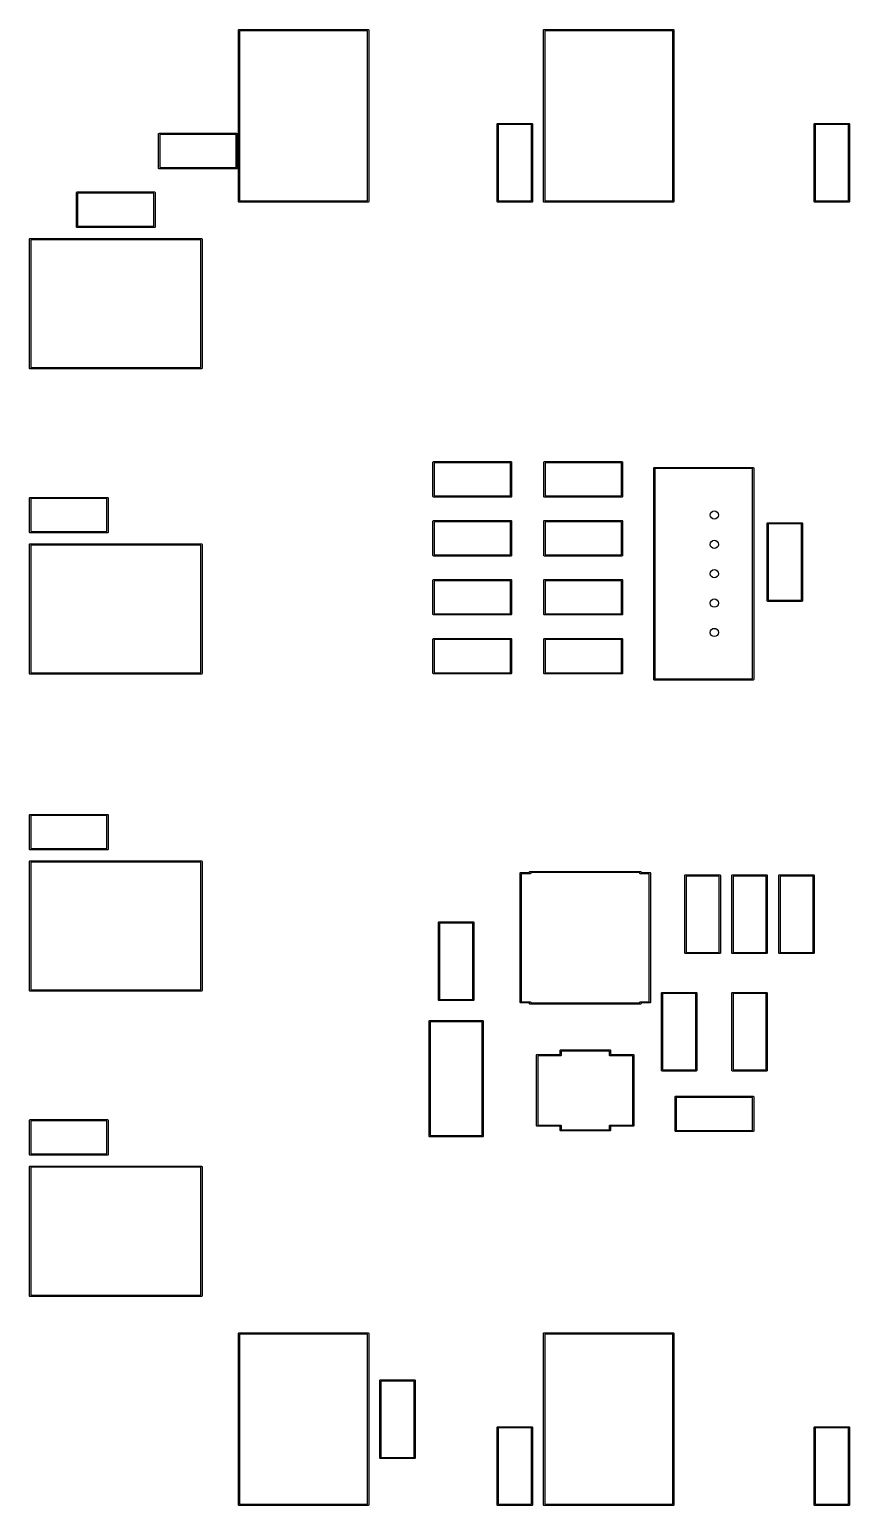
# Model space of a CAD drawing. Extents: x 4.19 to 6.93, y -6.18 to -1.31.
# Drawn here: x 4.186 to 5.561, y -3.786 to -1.312 of the extents above; entities that cross this region are included whole.
import ezdxf

# ---------------------------------------------------------------- set-up
doc = ezdxf.new("R2010")
doc.units = 0
doc.header["$MEASUREMENT"] = 0
doc.layers.add('BLACK', color=7, linetype='CONTINUOUS')

msp = doc.modelspace()

# ---------------------------------------------------------------- linework, layer by layer
at = {"layer": 'BLACK', "linetype": 'CONTINUOUS'}
for p, q in [((4.5364, -1.313), (4.5365, -1.3126)), ((4.5364, -1.6004), (4.5364, -1.313)), ((4.5365, -1.3126), (4.537, -1.3121)), ((4.537, -1.3121), (4.5374, -1.312)), ((4.5374, -1.312), (4.7539, -1.312)), ((4.5384, -1.314), (4.5384, -1.5994)), ((4.753, -1.314), (4.5384, -1.314)), ((4.753, -1.5994), (4.753, -1.314)), ((4.7539, -1.312), (4.7543, -1.3121)), ((4.7543, -1.3121), (4.7548, -1.3126)), ((4.7548, -1.3126), (4.7549, -1.313)), ((4.7549, -1.313), (4.7549, -1.6004)), ((5.0482, -1.313), (5.0483, -1.3126)), ((5.0482, -1.6004), (5.0482, -1.313)), ((5.0483, -1.3126), (5.0488, -1.3121)), ((5.0488, -1.3121), (5.0492, -1.312)), ((5.0492, -1.312), (5.2657, -1.312)), ((5.0502, -1.314), (5.0502, -1.5994)), ((5.2648, -1.314), (5.0502, -1.314)), ((5.2648, -1.5994), (5.2648, -1.314)), ((5.2657, -1.312), (5.2661, -1.3121)), ((5.2661, -1.3121), (5.2667, -1.3126)), ((5.2667, -1.3126), (5.2667, -1.313)), ((5.2667, -1.313), (5.2667, -1.6004)), ((4.9703, -1.4705), (4.9704, -1.4701)), ((4.9703, -1.6004), (4.9703, -1.4705)), ((4.9704, -1.4701), (4.9709, -1.4696)), ((4.9709, -1.4696), (4.9713, -1.4695)), ((4.9713, -1.4695), (5.0287, -1.4695)), ((4.9722, -1.4715), (4.9722, -1.5994)), ((5.0278, -1.4715), (4.9722, -1.4715)), ((5.0278, -1.5994), (5.0278, -1.4715)), ((5.0287, -1.4695), (5.0291, -1.4696)), ((5.0291, -1.4696), (5.0296, -1.4701)), ((5.0296, -1.4701), (5.0297, -1.4705)), ((5.0297, -1.4705), (5.0297, -1.6004)), ((5.5018, -1.4701), (5.5024, -1.4696)), ((5.5018, -1.4705), (5.5018, -1.4701)), ((5.5018, -1.6004), (5.5018, -1.4705)), ((5.5024, -1.4696), (5.5028, -1.4695)), ((5.5028, -1.4695), (5.5602, -1.4695)), ((5.5037, -1.4715), (5.5037, -1.5994)), ((5.5593, -1.4715), (5.5037, -1.4715)), ((5.5593, -1.5994), (5.5593, -1.4715)), ((5.5602, -1.4695), (5.5606, -1.4696)), ((5.5606, -1.4696), (5.5611, -1.4701)), ((5.5611, -1.4701), (5.5612, -1.4705)), ((5.5612, -1.4705), (5.5612, -1.6004)), ((4.4026, -1.4866), (4.4032, -1.4861)), ((4.4026, -1.487), (4.4026, -1.4866)), ((4.4026, -1.5445), (4.4026, -1.487)), ((4.4032, -1.4861), (4.4035, -1.486)), ((4.4035, -1.486), (4.5335, -1.486)), ((4.4045, -1.488), (4.4045, -1.5435)), ((4.5325, -1.488), (4.4045, -1.488)), ((4.5325, -1.5435), (4.5325, -1.488)), ((4.5335, -1.486), (4.5338, -1.4861)), ((4.5338, -1.4861), (4.5344, -1.4866)), ((4.5344, -1.4866), (4.5344, -1.487)), ((4.5344, -1.487), (4.5344, -1.5445)), ((4.4026, -1.5449), (4.4026, -1.5445)), ((4.4032, -1.5454), (4.4026, -1.5449)), ((4.4035, -1.5455), (4.4032, -1.5454)), ((4.5335, -1.5455), (4.4035, -1.5455)), ((4.4045, -1.5435), (4.5325, -1.5435)), ((4.5338, -1.5454), (4.5335, -1.5455)), ((4.5344, -1.5449), (4.5338, -1.5454)), ((4.5344, -1.5445), (4.5344, -1.5449)), ((4.2648, -1.5851), (4.2654, -1.5845)), ((4.2648, -1.5854), (4.2648, -1.5851)), ((4.2648, -1.6429), (4.2648, -1.5854)), ((4.2654, -1.5845), (4.2657, -1.5844)), ((4.2657, -1.5844), (4.3957, -1.5844)), ((4.2667, -1.5864), (4.2667, -1.6419)), ((4.3947, -1.5864), (4.2667, -1.5864)), ((4.3947, -1.6419), (4.3947, -1.5864)), ((4.3957, -1.5844), (4.396, -1.5845)), ((4.396, -1.5845), (4.3966, -1.5851)), ((4.3966, -1.5851), (4.3967, -1.5854)), ((4.3967, -1.5854), (4.3967, -1.6429)), ((4.5365, -1.6008), (4.5364, -1.6004)), ((4.537, -1.6013), (4.5365, -1.6008)), ((4.5374, -1.6014), (4.537, -1.6013)), ((4.7539, -1.6014), (4.5374, -1.6014)), ((4.5384, -1.5994), (4.753, -1.5994)), ((4.7543, -1.6013), (4.7539, -1.6014)), ((4.7548, -1.6008), (4.7543, -1.6013)), ((4.7549, -1.6004), (4.7548, -1.6008)), ((4.9704, -1.6008), (4.9703, -1.6004)), ((4.9709, -1.6013), (4.9704, -1.6008)), ((4.9713, -1.6014), (4.9709, -1.6013)), ((5.0287, -1.6014), (4.9713, -1.6014)), ((4.9722, -1.5994), (5.0278, -1.5994)), ((5.0291, -1.6013), (5.0287, -1.6014)), ((5.0296, -1.6008), (5.0291, -1.6013)), ((5.0297, -1.6004), (5.0296, -1.6008)), ((5.0483, -1.6008), (5.0482, -1.6004)), ((5.0488, -1.6013), (5.0483, -1.6008)), ((5.0492, -1.6014), (5.0488, -1.6013)), ((5.2657, -1.6014), (5.0492, -1.6014)), ((5.0502, -1.5994), (5.2648, -1.5994)), ((5.2661, -1.6013), (5.2657, -1.6014)), ((5.2667, -1.6008), (5.2661, -1.6013)), ((5.2667, -1.6004), (5.2667, -1.6008)), ((5.5018, -1.6008), (5.5018, -1.6004)), ((5.5024, -1.6013), (5.5018, -1.6008)), ((5.5028, -1.6014), (5.5024, -1.6013)), ((5.5602, -1.6014), (5.5028, -1.6014)), ((5.5037, -1.5994), (5.5593, -1.5994)), ((5.5606, -1.6013), (5.5602, -1.6014)), ((5.5611, -1.6008), (5.5606, -1.6013)), ((5.5612, -1.6004), (5.5611, -1.6008)), ((4.2648, -1.6433), (4.2648, -1.6429)), ((4.2654, -1.6438), (4.2648, -1.6433)), ((4.2657, -1.6439), (4.2654, -1.6438)), ((4.3957, -1.6439), (4.2657, -1.6439)), ((4.2667, -1.6419), (4.3947, -1.6419)), ((4.396, -1.6438), (4.3957, -1.6439)), ((4.3966, -1.6433), (4.396, -1.6438)), ((4.3967, -1.6429), (4.3966, -1.6433)), ((4.186, -1.6634), (4.1861, -1.663)), ((4.186, -1.8799), (4.186, -1.6634)), ((4.1861, -1.663), (4.1866, -1.6625)), ((4.1866, -1.6625), (4.187, -1.6624)), ((4.187, -1.6624), (4.4744, -1.6624)), ((4.188, -1.6644), (4.188, -1.8789)), ((4.4734, -1.6644), (4.188, -1.6644)), ((4.4734, -1.8789), (4.4734, -1.6644)), ((4.4744, -1.6624), (4.4748, -1.6625)), ((4.4748, -1.6625), (4.4753, -1.663)), ((4.4753, -1.663), (4.4754, -1.6634)), ((4.4754, -1.6634), (4.4754, -1.8799)), ((4.1861, -1.8803), (4.186, -1.8799)), ((4.1866, -1.8808), (4.1861, -1.8803)), ((4.188, -1.8789), (4.4734, -1.8789)), ((4.4753, -1.8803), (4.4748, -1.8808)), ((4.4754, -1.8799), (4.4753, -1.8803)), ((4.187, -1.8809), (4.1866, -1.8808)), ((4.4744, -1.8809), (4.187, -1.8809)), ((4.4748, -1.8808), (4.4744, -1.8809)), ((4.8627, -2.0374), (4.8628, -2.037)), ((4.8627, -2.0949), (4.8627, -2.0374)), ((4.8628, -2.037), (4.8633, -2.0365)), ((4.8633, -2.0365), (4.8637, -2.0364)), ((4.8637, -2.0364), (4.9936, -2.0364)), ((4.8647, -2.0384), (4.8647, -2.0939)), ((4.9926, -2.0384), (4.8647, -2.0384)), ((4.9926, -2.0939), (4.9926, -2.0384)), ((4.9936, -2.0364), (4.994, -2.0365)), ((4.994, -2.0365), (4.9945, -2.037)), ((4.9945, -2.037), (4.9946, -2.0374)), ((4.9946, -2.0374), (4.9946, -2.0949)), ((5.0487, -2.0374), (5.0488, -2.037)), ((5.0487, -2.0949), (5.0487, -2.0374)), ((5.0488, -2.037), (5.0493, -2.0365)), ((5.0493, -2.0365), (5.0497, -2.0364)), ((5.0497, -2.0364), (5.1796, -2.0364)), ((5.0507, -2.0384), (5.0507, -2.0939)), ((5.1786, -2.0384), (5.0507, -2.0384)), ((5.1786, -2.0939), (5.1786, -2.0384)), ((5.1796, -2.0364), (5.18, -2.0365)), ((5.18, -2.0365), (5.1805, -2.037)), ((5.1805, -2.037), (5.1806, -2.0374)), ((5.1806, -2.0374), (5.1806, -2.0949)), ((5.2329, -2.0469), (5.2335, -2.0463)), ((5.2329, -2.0472), (5.2329, -2.0469)), ((5.2329, -2.4016), (5.2329, -2.0472)), ((5.2335, -2.0463), (5.2339, -2.0463)), ((5.2339, -2.0463), (5.3996, -2.0463)), ((5.2348, -2.0482), (5.2348, -2.4006)), ((5.3986, -2.0482), (5.2348, -2.0482)), ((5.3986, -2.4006), (5.3986, -2.0482)), ((5.3996, -2.0463), (5.4, -2.0463)), ((5.4, -2.0463), (5.4005, -2.0469)), ((5.4005, -2.0469), (5.4006, -2.0472)), ((5.4006, -2.0472), (5.4006, -2.4016)), ((4.186, -2.0972), (4.1861, -2.0969)), ((4.186, -2.1547), (4.186, -2.0972)), ((4.1861, -2.0969), (4.1866, -2.0963)), ((4.1866, -2.0963), (4.187, -2.0963)), ((4.187, -2.0963), (4.3169, -2.0963)), ((4.188, -2.0982), (4.188, -2.1537)), ((4.3159, -2.0982), (4.188, -2.0982)), ((4.3159, -2.1537), (4.3159, -2.0982)), ((4.3169, -2.0963), (4.3173, -2.0963)), ((4.3173, -2.0963), (4.3178, -2.0969)), ((4.3178, -2.0969), (4.3179, -2.0972)), ((4.3179, -2.0972), (4.3179, -2.1547)), ((4.8628, -2.0953), (4.8627, -2.0949)), ((4.8633, -2.0958), (4.8628, -2.0953)), ((4.8637, -2.0959), (4.8633, -2.0958)), ((4.9936, -2.0959), (4.8637, -2.0959)), ((4.8647, -2.0939), (4.9926, -2.0939)), ((4.994, -2.0958), (4.9936, -2.0959)), ((4.9945, -2.0953), (4.994, -2.0958)), ((4.9946, -2.0949), (4.9945, -2.0953)), ((5.0488, -2.0953), (5.0487, -2.0949)), ((5.0493, -2.0958), (5.0488, -2.0953)), ((5.0497, -2.0959), (5.0493, -2.0958)), ((5.1796, -2.0959), (5.0497, -2.0959)), ((5.0507, -2.0939), (5.1786, -2.0939)), ((5.18, -2.0958), (5.1796, -2.0959)), ((5.1805, -2.0953), (5.18, -2.0958)), ((5.1806, -2.0949), (5.1805, -2.0953)), ((4.8627, -2.1362), (4.8628, -2.1358)), ((4.8627, -2.1937), (4.8627, -2.1362)), ((4.8628, -2.1358), (4.8633, -2.1353)), ((4.8633, -2.1353), (4.8637, -2.1352)), ((4.8637, -2.1352), (4.9936, -2.1352)), ((4.8647, -2.1372), (4.8647, -2.1927)), ((4.9926, -2.1372), (4.8647, -2.1372)), ((4.9926, -2.1927), (4.9926, -2.1372)), ((4.9936, -2.1352), (4.994, -2.1353)), ((4.994, -2.1353), (4.9945, -2.1358)), ((4.9945, -2.1358), (4.9946, -2.1362)), ((4.9946, -2.1362), (4.9946, -2.1937)), ((5.0487, -2.1362), (5.0488, -2.1358)), ((5.0487, -2.1937), (5.0487, -2.1362)), ((5.0488, -2.1358), (5.0493, -2.1353)), ((5.0493, -2.1353), (5.0497, -2.1352)), ((5.0497, -2.1352), (5.1796, -2.1352)), ((5.0507, -2.1372), (5.0507, -2.1927)), ((5.1786, -2.1372), (5.0507, -2.1372)), ((5.1786, -2.1927), (5.1786, -2.1372)), ((5.1796, -2.1352), (5.18, -2.1353)), ((5.18, -2.1353), (5.1805, -2.1358)), ((5.1805, -2.1358), (5.1806, -2.1362)), ((5.1806, -2.1362), (5.1806, -2.1937)), ((5.423, -2.1398), (5.4231, -2.1394)), ((5.423, -2.2697), (5.423, -2.1398)), ((5.4231, -2.1394), (5.4236, -2.1389)), ((5.4236, -2.1389), (5.424, -2.1388)), ((5.424, -2.1388), (5.4815, -2.1388)), ((5.425, -2.1407), (5.425, -2.2687)), ((5.4805, -2.1407), (5.425, -2.1407)), ((5.4805, -2.2687), (5.4805, -2.1407)), ((5.4815, -2.1388), (5.4819, -2.1389)), ((5.4819, -2.1389), (5.4824, -2.1394)), ((5.4824, -2.1394), (5.4825, -2.1398)), ((5.4825, -2.1398), (5.4825, -2.2697)), ((4.1861, -2.1551), (4.186, -2.1547)), ((4.186, -2.1752), (4.1861, -2.1748)), ((4.186, -2.3917), (4.186, -2.1752)), ((4.1866, -2.1556), (4.1861, -2.1551)), ((4.1861, -2.1748), (4.1866, -2.1743)), ((4.187, -2.1557), (4.1866, -2.1556)), ((4.1866, -2.1743), (4.187, -2.1742)), ((4.3169, -2.1557), (4.187, -2.1557)), ((4.187, -2.1742), (4.4744, -2.1742)), ((4.188, -2.1537), (4.3159, -2.1537)), ((4.188, -2.1762), (4.188, -2.3907)), ((4.4734, -2.1762), (4.188, -2.1762)), ((4.3173, -2.1556), (4.3169, -2.1557)), ((4.3178, -2.1551), (4.3173, -2.1556)), ((4.3179, -2.1547), (4.3178, -2.1551)), ((4.4734, -2.3907), (4.4734, -2.1762)), ((4.4744, -2.1742), (4.4748, -2.1743)), ((4.4748, -2.1743), (4.4753, -2.1748)), ((4.4753, -2.1748), (4.4754, -2.1752)), ((4.4754, -2.1752), (4.4754, -2.3917)), ((4.8628, -2.1941), (4.8627, -2.1937)), ((4.8633, -2.1946), (4.8628, -2.1941)), ((4.8637, -2.1947), (4.8633, -2.1946)), ((4.9936, -2.1947), (4.8637, -2.1947)), ((4.8647, -2.1927), (4.9926, -2.1927)), ((4.994, -2.1946), (4.9936, -2.1947)), ((4.9945, -2.1941), (4.994, -2.1946)), ((4.9946, -2.1937), (4.9945, -2.1941)), ((5.0488, -2.1941), (5.0487, -2.1937)), ((5.0493, -2.1946), (5.0488, -2.1941)), ((5.0497, -2.1947), (5.0493, -2.1946)), ((5.1796, -2.1947), (5.0497, -2.1947)), ((5.0507, -2.1927), (5.1786, -2.1927)), ((5.18, -2.1946), (5.1796, -2.1947)), ((5.1805, -2.1941), (5.18, -2.1946)), ((5.1806, -2.1937), (5.1805, -2.1941)), ((4.8627, -2.235), (4.8628, -2.2347)), ((4.8627, -2.2925), (4.8627, -2.235)), ((4.8628, -2.2347), (4.8633, -2.2341)), ((4.8633, -2.2341), (4.8637, -2.2341)), ((4.8637, -2.2341), (4.9936, -2.2341)), ((4.8647, -2.236), (4.8647, -2.2915)), ((4.9926, -2.236), (4.8647, -2.236)), ((4.9926, -2.2915), (4.9926, -2.236)), ((4.9936, -2.2341), (4.994, -2.2341)), ((4.994, -2.2341), (4.9945, -2.2347)), ((4.9945, -2.2347), (4.9946, -2.235)), ((4.9946, -2.235), (4.9946, -2.2925)), ((5.0487, -2.235), (5.0488, -2.2347)), ((5.0487, -2.2925), (5.0487, -2.235)), ((5.0488, -2.2347), (5.0493, -2.2341)), ((5.0493, -2.2341), (5.0497, -2.2341)), ((5.0497, -2.2341), (5.1796, -2.2341)), ((5.0507, -2.236), (5.0507, -2.2915)), ((5.1786, -2.236), (5.0507, -2.236)), ((5.1786, -2.2915), (5.1786, -2.236)), ((5.1796, -2.2341), (5.18, -2.2341)), ((5.18, -2.2341), (5.1805, -2.2347)), ((5.1805, -2.2347), (5.1806, -2.235)), ((5.1806, -2.235), (5.1806, -2.2925)), ((5.4231, -2.2701), (5.423, -2.2697)), ((5.4236, -2.2706), (5.4231, -2.2701)), ((5.424, -2.2707), (5.4236, -2.2706)), ((5.4815, -2.2707), (5.424, -2.2707)), ((5.425, -2.2687), (5.4805, -2.2687)), ((5.4819, -2.2706), (5.4815, -2.2707)), ((5.4824, -2.2701), (5.4819, -2.2706)), ((5.4825, -2.2697), (5.4824, -2.2701)), ((4.8628, -2.2929), (4.8627, -2.2925)), ((4.8633, -2.2934), (4.8628, -2.2929)), ((4.8637, -2.2935), (4.8633, -2.2934)), ((4.9936, -2.2935), (4.8637, -2.2935)), ((4.8647, -2.2915), (4.9926, -2.2915)), ((4.994, -2.2934), (4.9936, -2.2935)), ((4.9945, -2.2929), (4.994, -2.2934)), ((4.9946, -2.2925), (4.9945, -2.2929)), ((5.0488, -2.2929), (5.0487, -2.2925)), ((5.0493, -2.2934), (5.0488, -2.2929)), ((5.0497, -2.2935), (5.0493, -2.2934)), ((5.1796, -2.2935), (5.0497, -2.2935)), ((5.0507, -2.2915), (5.1786, -2.2915)), ((5.18, -2.2934), (5.1796, -2.2935)), ((5.1805, -2.2929), (5.18, -2.2934)), ((5.1806, -2.2925), (5.1805, -2.2929)), ((4.8627, -2.3339), (4.8628, -2.3335)), ((4.8627, -2.3913), (4.8627, -2.3339)), ((4.8628, -2.3335), (4.8633, -2.3329)), ((4.8633, -2.3329), (4.8637, -2.3329)), ((4.8637, -2.3329), (4.9936, -2.3329)), ((4.8647, -2.3348), (4.8647, -2.3904)), ((4.9926, -2.3348), (4.8647, -2.3348)), ((4.9926, -2.3904), (4.9926, -2.3348)), ((4.9936, -2.3329), (4.994, -2.3329)), ((4.994, -2.3329), (4.9945, -2.3335)), ((4.9945, -2.3335), (4.9946, -2.3339)), ((4.9946, -2.3339), (4.9946, -2.3913)), ((5.0487, -2.3339), (5.0488, -2.3335)), ((5.0487, -2.3913), (5.0487, -2.3339)), ((5.0488, -2.3335), (5.0493, -2.3329)), ((5.0493, -2.3329), (5.0497, -2.3329)), ((5.0497, -2.3329), (5.1796, -2.3329)), ((5.0507, -2.3348), (5.0507, -2.3904)), ((5.1786, -2.3348), (5.0507, -2.3348)), ((5.1786, -2.3904), (5.1786, -2.3348)), ((5.1796, -2.3329), (5.18, -2.3329)), ((5.18, -2.3329), (5.1805, -2.3335)), ((5.1805, -2.3335), (5.1806, -2.3339)), ((5.1806, -2.3339), (5.1806, -2.3913)), ((4.1861, -2.3921), (4.186, -2.3917)), ((4.1866, -2.3926), (4.1861, -2.3921)), ((4.187, -2.3927), (4.1866, -2.3926)), ((4.4744, -2.3927), (4.187, -2.3927)), ((4.188, -2.3907), (4.4734, -2.3907)), ((4.4748, -2.3926), (4.4744, -2.3927)), ((4.4753, -2.3921), (4.4748, -2.3926)), ((4.4754, -2.3917), (4.4753, -2.3921)), ((4.8628, -2.3917), (4.8627, -2.3913)), ((4.8633, -2.3922), (4.8628, -2.3917)), ((4.8637, -2.3923), (4.8633, -2.3922)), ((4.9936, -2.3923), (4.8637, -2.3923)), ((4.8647, -2.3904), (4.9926, -2.3904)), ((4.994, -2.3922), (4.9936, -2.3923)), ((4.9945, -2.3917), (4.994, -2.3922)), ((4.9946, -2.3913), (4.9945, -2.3917)), ((5.0488, -2.3917), (5.0487, -2.3913)), ((5.0493, -2.3922), (5.0488, -2.3917)), ((5.0497, -2.3923), (5.0493, -2.3922)), ((5.1796, -2.3923), (5.0497, -2.3923)), ((5.0507, -2.3904), (5.1786, -2.3904)), ((5.18, -2.3922), (5.1796, -2.3923)), ((5.1805, -2.3917), (5.18, -2.3922)), ((5.1806, -2.3913), (5.1805, -2.3917)), ((5.2329, -2.402), (5.2329, -2.4016)), ((5.2335, -2.4025), (5.2329, -2.402)), ((5.2339, -2.4026), (5.2335, -2.4025)), ((5.3996, -2.4026), (5.2339, -2.4026)), ((5.2348, -2.4006), (5.3986, -2.4006)), ((5.4, -2.4025), (5.3996, -2.4026)), ((5.4005, -2.402), (5.4, -2.4025)), ((5.4006, -2.4016), (5.4005, -2.402)), ((4.186, -2.6287), (4.1861, -2.6284)), ((4.186, -2.6862), (4.186, -2.6287)), ((4.1861, -2.6284), (4.1866, -2.6278)), ((4.1866, -2.6278), (4.187, -2.6278)), ((4.187, -2.6278), (4.3169, -2.6278)), ((4.188, -2.6297), (4.188, -2.6852)), ((4.3159, -2.6297), (4.188, -2.6297)), ((4.3159, -2.6852), (4.3159, -2.6297)), ((4.3169, -2.6278), (4.3173, -2.6278)), ((4.3173, -2.6278), (4.3178, -2.6284)), ((4.3178, -2.6284), (4.3179, -2.6287)), ((4.3179, -2.6287), (4.3179, -2.6862)), ((4.1861, -2.6866), (4.186, -2.6862)), ((4.1866, -2.6871), (4.1861, -2.6866)), ((4.187, -2.6872), (4.1866, -2.6871)), ((4.3169, -2.6872), (4.187, -2.6872)), ((4.188, -2.6852), (4.3159, -2.6852)), ((4.3173, -2.6871), (4.3169, -2.6872)), ((4.3178, -2.6866), (4.3173, -2.6871)), ((4.3179, -2.6862), (4.3178, -2.6866)), ((4.186, -2.7067), (4.1861, -2.7063)), ((4.186, -2.9232), (4.186, -2.7067)), ((4.1861, -2.7063), (4.1866, -2.7058)), ((4.1866, -2.7058), (4.187, -2.7057)), ((4.187, -2.7057), (4.4744, -2.7057)), ((4.188, -2.7077), (4.188, -2.9222)), ((4.4734, -2.7077), (4.188, -2.7077)), ((4.4734, -2.9222), (4.4734, -2.7077)), ((4.4744, -2.7057), (4.4748, -2.7058)), ((4.4748, -2.7058), (4.4753, -2.7063)), ((4.4753, -2.7063), (4.4754, -2.7067)), ((4.4754, -2.7067), (4.4754, -2.9232)), ((5.0089, -2.726), (5.0095, -2.7255)), ((5.0089, -2.7264), (5.0089, -2.726)), ((5.0089, -2.9429), (5.0089, -2.7264)), ((5.0095, -2.7255), (5.0098, -2.7254)), ((5.0098, -2.7254), (5.0246, -2.7254)), ((5.0256, -2.7274), (5.0108, -2.7274)), ((5.0108, -2.7274), (5.0108, -2.9419)), ((5.0246, -2.7244), (5.0247, -2.724)), ((5.0246, -2.7254), (5.0246, -2.7244)), ((5.0247, -2.724), (5.0252, -2.7235)), ((5.0252, -2.7235), (5.0256, -2.7234)), ((5.0256, -2.7234), (5.2106, -2.7234)), ((5.026, -2.7273), (5.0256, -2.7274)), ((5.0265, -2.7268), (5.026, -2.7273)), ((5.0266, -2.7264), (5.0265, -2.7268)), ((5.0266, -2.7254), (5.0266, -2.7264)), ((5.2096, -2.7254), (5.0266, -2.7254)), ((5.2096, -2.7264), (5.2096, -2.7254)), ((5.2097, -2.7268), (5.2096, -2.7264)), ((5.2103, -2.7273), (5.2097, -2.7268)), ((5.2106, -2.7274), (5.2103, -2.7273)), ((5.2106, -2.7234), (5.211, -2.7235)), ((5.2254, -2.7274), (5.2106, -2.7274)), ((5.211, -2.7235), (5.2115, -2.724)), ((5.2115, -2.724), (5.2116, -2.7244)), ((5.2116, -2.7244), (5.2116, -2.7254)), ((5.2116, -2.7254), (5.2264, -2.7254)), ((5.2254, -2.9419), (5.2254, -2.7274)), ((5.2264, -2.7254), (5.2268, -2.7255)), ((5.2268, -2.7255), (5.2273, -2.726)), ((5.2273, -2.726), (5.2274, -2.7264)), ((5.2274, -2.7264), (5.2274, -2.9429)), ((5.2852, -2.7303), (5.2853, -2.7299)), ((5.2852, -2.8602), (5.2852, -2.7303)), ((5.2853, -2.7299), (5.2858, -2.7294)), ((5.2858, -2.7294), (5.2862, -2.7293)), ((5.2862, -2.7293), (5.3437, -2.7293)), ((5.2872, -2.7313), (5.2872, -2.8593)), ((5.3427, -2.7313), (5.2872, -2.7313)), ((5.3427, -2.8593), (5.3427, -2.7313)), ((5.3437, -2.7293), (5.3441, -2.7294)), ((5.3441, -2.7294), (5.3446, -2.7299)), ((5.3446, -2.7299), (5.3447, -2.7303)), ((5.3447, -2.7303), (5.3447, -2.8602)), ((5.364, -2.7303), (5.3641, -2.7299)), ((5.364, -2.8602), (5.364, -2.7303)), ((5.3641, -2.7299), (5.3646, -2.7294)), ((5.3646, -2.7294), (5.365, -2.7293)), ((5.365, -2.7293), (5.4224, -2.7293)), ((5.3659, -2.7313), (5.3659, -2.8593)), ((5.4215, -2.7313), (5.3659, -2.7313)), ((5.4215, -2.8593), (5.4215, -2.7313)), ((5.4224, -2.7293), (5.4228, -2.7294)), ((5.4228, -2.7294), (5.4234, -2.7299)), ((5.4234, -2.7299), (5.4234, -2.7303)), ((5.4234, -2.7303), (5.4234, -2.8602)), ((5.4427, -2.7303), (5.4428, -2.7299)), ((5.4427, -2.8602), (5.4427, -2.7303)), ((5.4428, -2.7299), (5.4433, -2.7294)), ((5.4433, -2.7294), (5.4437, -2.7293)), ((5.4437, -2.7293), (5.5012, -2.7293)), ((5.4447, -2.7313), (5.4447, -2.8593)), ((5.5002, -2.7313), (5.4447, -2.7313)), ((5.5002, -2.8593), (5.5002, -2.7313)), ((5.5012, -2.7293), (5.5016, -2.7294)), ((5.5016, -2.7294), (5.5021, -2.7299)), ((5.5021, -2.7299), (5.5022, -2.7303)), ((5.5022, -2.7303), (5.5022, -2.8602)), ((4.8719, -2.8087), (4.8725, -2.8081)), ((4.8719, -2.8091), (4.8719, -2.8087)), ((4.8719, -2.939), (4.8719, -2.8091)), ((4.8725, -2.8081), (4.8728, -2.8081)), ((4.8728, -2.8081), (4.9303, -2.8081)), ((4.8738, -2.81), (4.8738, -2.938)), ((4.9293, -2.81), (4.8738, -2.81)), ((4.9293, -2.938), (4.9293, -2.81)), ((4.9303, -2.8081), (4.9307, -2.8081)), ((4.9307, -2.8081), (4.9312, -2.8087)), ((4.9312, -2.8087), (4.9313, -2.8091)), ((4.9313, -2.8091), (4.9313, -2.939)), ((5.2853, -2.8606), (5.2852, -2.8602)), ((5.2858, -2.8611), (5.2853, -2.8606)), ((5.2862, -2.8612), (5.2858, -2.8611)), ((5.3437, -2.8612), (5.2862, -2.8612)), ((5.2872, -2.8593), (5.3427, -2.8593)), ((5.3441, -2.8611), (5.3437, -2.8612)), ((5.3446, -2.8606), (5.3441, -2.8611)), ((5.3447, -2.8602), (5.3446, -2.8606)), ((5.3641, -2.8606), (5.364, -2.8602)), ((5.3646, -2.8611), (5.3641, -2.8606)), ((5.365, -2.8612), (5.3646, -2.8611)), ((5.4224, -2.8612), (5.365, -2.8612)), ((5.3659, -2.8593), (5.4215, -2.8593)), ((5.4228, -2.8611), (5.4224, -2.8612)), ((5.4234, -2.8606), (5.4228, -2.8611)), ((5.4234, -2.8602), (5.4234, -2.8606)), ((5.4428, -2.8606), (5.4427, -2.8602)), ((5.4433, -2.8611), (5.4428, -2.8606)), ((5.4437, -2.8612), (5.4433, -2.8611)), ((5.5012, -2.8612), (5.4437, -2.8612)), ((5.4447, -2.8593), (5.5002, -2.8593)), ((5.5016, -2.8611), (5.5012, -2.8612)), ((5.5021, -2.8606), (5.5016, -2.8611)), ((5.5022, -2.8602), (5.5021, -2.8606)), ((4.1861, -2.9236), (4.186, -2.9232)), ((4.1866, -2.9241), (4.1861, -2.9236)), ((4.187, -2.9242), (4.1866, -2.9241)), ((4.4744, -2.9242), (4.187, -2.9242)), ((4.188, -2.9222), (4.4734, -2.9222)), ((4.4748, -2.9241), (4.4744, -2.9242)), ((4.4753, -2.9236), (4.4748, -2.9241)), ((4.4754, -2.9232), (4.4753, -2.9236)), ((4.8719, -2.9394), (4.8719, -2.939)), ((4.8725, -2.9399), (4.8719, -2.9394)), ((4.8728, -2.94), (4.8725, -2.9399)), ((4.9303, -2.94), (4.8728, -2.94)), ((4.8738, -2.938), (4.9293, -2.938)), ((4.9307, -2.9399), (4.9303, -2.94)), ((4.9312, -2.9394), (4.9307, -2.9399)), ((4.9313, -2.939), (4.9312, -2.9394)), ((5.0089, -2.9433), (5.0089, -2.9429)), ((5.0095, -2.9438), (5.0089, -2.9433)), ((5.0098, -2.9439), (5.0095, -2.9438)), ((5.0246, -2.9439), (5.0098, -2.9439)), ((5.0108, -2.9419), (5.0256, -2.9419)), ((5.0246, -2.9449), (5.0246, -2.9439)), ((5.0256, -2.9419), (5.026, -2.942)), ((5.026, -2.942), (5.0265, -2.9425)), ((5.0265, -2.9425), (5.0266, -2.9429)), ((5.0266, -2.9429), (5.0266, -2.9439)), ((5.0266, -2.9439), (5.2096, -2.9439)), ((5.2096, -2.9429), (5.2097, -2.9425)), ((5.2096, -2.9439), (5.2096, -2.9429)), ((5.2097, -2.9425), (5.2103, -2.942)), ((5.2103, -2.942), (5.2106, -2.9419)), ((5.2106, -2.9419), (5.2254, -2.9419)), ((5.2264, -2.9439), (5.2116, -2.9439)), ((5.2116, -2.9439), (5.2116, -2.9449)), ((5.2268, -2.9438), (5.2264, -2.9439)), ((5.2273, -2.9433), (5.2268, -2.9438)), ((5.2274, -2.9429), (5.2273, -2.9433)), ((5.2459, -2.9268), (5.2465, -2.9263)), ((5.2459, -2.9272), (5.2459, -2.9268)), ((5.2459, -3.0571), (5.2459, -2.9272)), ((5.2465, -2.9263), (5.2469, -2.9262)), ((5.2469, -2.9262), (5.3043, -2.9262)), ((5.2478, -2.9281), (5.2478, -3.0561)), ((5.3033, -2.9281), (5.2478, -2.9281)), ((5.3033, -3.0561), (5.3033, -2.9281)), ((5.3043, -2.9262), (5.3047, -2.9263)), ((5.3047, -2.9263), (5.3052, -2.9268)), ((5.3052, -2.9268), (5.3053, -2.9272)), ((5.3053, -2.9272), (5.3053, -3.0571)), ((5.364, -2.9272), (5.3641, -2.9268)), ((5.364, -3.0571), (5.364, -2.9272)), ((5.3641, -2.9268), (5.3646, -2.9263)), ((5.3646, -2.9263), (5.365, -2.9262)), ((5.365, -2.9262), (5.4224, -2.9262)), ((5.3659, -2.9281), (5.3659, -3.0561)), ((5.4215, -2.9281), (5.3659, -2.9281)), ((5.4215, -3.0561), (5.4215, -2.9281)), ((5.4224, -2.9262), (5.4228, -2.9263)), ((5.4228, -2.9263), (5.4234, -2.9268)), ((5.4234, -2.9268), (5.4234, -2.9272)), ((5.4234, -2.9272), (5.4234, -3.0571)), ((5.0247, -2.9453), (5.0246, -2.9449)), ((5.0252, -2.9458), (5.0247, -2.9453)), ((5.0256, -2.9459), (5.0252, -2.9458)), ((5.2106, -2.9459), (5.0256, -2.9459)), ((5.211, -2.9458), (5.2106, -2.9459)), ((5.2115, -2.9453), (5.211, -2.9458)), ((5.2116, -2.9449), (5.2115, -2.9453)), ((4.8561, -2.9744), (4.8562, -2.974)), ((4.8561, -3.1673), (4.8561, -2.9744)), ((4.8562, -2.974), (4.8567, -2.9735)), ((4.8567, -2.9735), (4.8571, -2.9734)), ((4.8571, -2.9734), (4.9461, -2.9734)), ((4.8581, -2.9754), (4.8581, -3.1663)), ((4.9451, -2.9754), (4.8581, -2.9754)), ((4.9451, -3.1663), (4.9451, -2.9754)), ((4.9461, -2.9734), (4.9464, -2.9735)), ((4.9464, -2.9735), (4.947, -2.974)), ((4.947, -2.974), (4.947, -2.9744)), ((4.947, -2.9744), (4.947, -3.1673)), ((5.0364, -3.0315), (5.0365, -3.0311)), ((5.0364, -3.1496), (5.0364, -3.0315)), ((5.0365, -3.0311), (5.037, -3.0306)), ((5.037, -3.0306), (5.0374, -3.0305)), ((5.0374, -3.0305), (5.0758, -3.0305)), ((5.0768, -3.0325), (5.0384, -3.0325)), ((5.0384, -3.0325), (5.0384, -3.1486)), ((5.0758, -3.0236), (5.0759, -3.0232)), ((5.0758, -3.0305), (5.0758, -3.0236)), ((5.0759, -3.0232), (5.0764, -3.0227)), ((5.0764, -3.0227), (5.0768, -3.0226)), ((5.0768, -3.0226), (5.1594, -3.0226)), ((5.0771, -3.0324), (5.0768, -3.0325)), ((5.0777, -3.0319), (5.0771, -3.0324)), ((5.0778, -3.0315), (5.0777, -3.0319)), ((5.0778, -3.0246), (5.0778, -3.0315)), ((5.1585, -3.0246), (5.0778, -3.0246)), ((5.1585, -3.0315), (5.1585, -3.0246)), ((5.1585, -3.0319), (5.1585, -3.0315)), ((5.1591, -3.0324), (5.1585, -3.0319)), ((5.1594, -3.0325), (5.1591, -3.0324)), ((5.1594, -3.0226), (5.1598, -3.0227)), ((5.1978, -3.0325), (5.1594, -3.0325)), ((5.1598, -3.0227), (5.1604, -3.0232)), ((5.1604, -3.0232), (5.1604, -3.0236)), ((5.1604, -3.0236), (5.1604, -3.0305)), ((5.1604, -3.0305), (5.1988, -3.0305)), ((5.1978, -3.1486), (5.1978, -3.0325)), ((5.1988, -3.0305), (5.1992, -3.0306)), ((5.1992, -3.0306), (5.1997, -3.0311)), ((5.1997, -3.0311), (5.1998, -3.0315)), ((5.1998, -3.0315), (5.1998, -3.1496)), ((5.2459, -3.0575), (5.2459, -3.0571)), ((5.2465, -3.058), (5.2459, -3.0575)), ((5.2469, -3.0581), (5.2465, -3.058)), ((5.3043, -3.0581), (5.2469, -3.0581)), ((5.2478, -3.0561), (5.3033, -3.0561)), ((5.3047, -3.058), (5.3043, -3.0581)), ((5.3052, -3.0575), (5.3047, -3.058)), ((5.3053, -3.0571), (5.3052, -3.0575)), ((5.3641, -3.0575), (5.364, -3.0571)), ((5.3646, -3.058), (5.3641, -3.0575)), ((5.365, -3.0581), (5.3646, -3.058)), ((5.4224, -3.0581), (5.365, -3.0581)), ((5.3659, -3.0561), (5.4215, -3.0561)), ((5.4228, -3.058), (5.4224, -3.0581)), ((5.4234, -3.0575), (5.4228, -3.058)), ((5.4234, -3.0571), (5.4234, -3.0575)), ((5.2687, -3.1012), (5.2688, -3.1008)), ((5.2687, -3.1587), (5.2687, -3.1012)), ((5.2688, -3.1008), (5.2693, -3.1003)), ((5.2693, -3.1003), (5.2697, -3.1002)), ((5.2697, -3.1002), (5.3996, -3.1002)), ((5.2707, -3.1022), (5.2707, -3.1577)), ((5.3986, -3.1022), (5.2707, -3.1022)), ((5.3986, -3.1577), (5.3986, -3.1022)), ((5.3996, -3.1002), (5.4, -3.1003)), ((5.4, -3.1003), (5.4005, -3.1008)), ((5.4005, -3.1008), (5.4006, -3.1012)), ((5.4006, -3.1012), (5.4006, -3.1587)), ((4.186, -3.1406), (4.1861, -3.1402)), ((4.186, -3.198), (4.186, -3.1406)), ((4.1861, -3.1402), (4.1866, -3.1396)), ((4.1866, -3.1396), (4.187, -3.1396)), ((4.187, -3.1396), (4.3169, -3.1396)), ((4.188, -3.1415), (4.188, -3.197)), ((4.3159, -3.1415), (4.188, -3.1415)), ((4.3159, -3.197), (4.3159, -3.1415)), ((4.3169, -3.1396), (4.3173, -3.1396)), ((4.3173, -3.1396), (4.3178, -3.1402)), ((4.3178, -3.1402), (4.3179, -3.1406)), ((4.3179, -3.1406), (4.3179, -3.198)), ((4.8581, -3.1663), (4.9451, -3.1663)), ((5.0365, -3.15), (5.0364, -3.1496)), ((5.037, -3.1505), (5.0365, -3.15)), ((5.0374, -3.1506), (5.037, -3.1505)), ((5.0758, -3.1506), (5.0374, -3.1506)), ((5.0384, -3.1486), (5.0768, -3.1486)), ((5.0758, -3.1575), (5.0758, -3.1506)), ((5.0759, -3.1579), (5.0758, -3.1575)), ((5.0764, -3.1584), (5.0759, -3.1579)), ((5.0768, -3.1585), (5.0764, -3.1584)), ((5.0768, -3.1486), (5.0771, -3.1487)), ((5.1594, -3.1585), (5.0768, -3.1585)), ((5.0771, -3.1487), (5.0777, -3.1492)), ((5.0777, -3.1492), (5.0778, -3.1496)), ((5.0778, -3.1496), (5.0778, -3.1565)), ((5.0778, -3.1565), (5.1585, -3.1565)), ((5.1585, -3.1492), (5.1591, -3.1487)), ((5.1585, -3.1496), (5.1585, -3.1492)), ((5.1585, -3.1565), (5.1585, -3.1496)), ((5.1591, -3.1487), (5.1594, -3.1486)), ((5.1594, -3.1486), (5.1978, -3.1486)), ((5.1598, -3.1584), (5.1594, -3.1585)), ((5.1604, -3.1579), (5.1598, -3.1584)), ((5.1988, -3.1506), (5.1604, -3.1506)), ((5.1604, -3.1506), (5.1604, -3.1575)), ((5.1604, -3.1575), (5.1604, -3.1579)), ((5.1992, -3.1505), (5.1988, -3.1506)), ((5.1997, -3.15), (5.1992, -3.1505)), ((5.1998, -3.1496), (5.1997, -3.15)), ((5.2688, -3.159), (5.2687, -3.1587)), ((5.2693, -3.1596), (5.2688, -3.159)), ((5.2697, -3.1596), (5.2693, -3.1596)), ((5.3996, -3.1596), (5.2697, -3.1596)), ((5.2707, -3.1577), (5.3986, -3.1577)), ((5.4, -3.1596), (5.3996, -3.1596)), ((5.4005, -3.159), (5.4, -3.1596)), ((5.4006, -3.1587), (5.4005, -3.159)), ((4.8562, -3.1677), (4.8561, -3.1673)), ((4.8567, -3.1682), (4.8562, -3.1677)), ((4.8571, -3.1683), (4.8567, -3.1682)), ((4.9461, -3.1683), (4.8571, -3.1683)), ((4.9464, -3.1682), (4.9461, -3.1683)), ((4.947, -3.1677), (4.9464, -3.1682)), ((4.947, -3.1673), (4.947, -3.1677)), ((4.1861, -3.1984), (4.186, -3.198)), ((4.1866, -3.1989), (4.1861, -3.1984)), ((4.187, -3.199), (4.1866, -3.1989)), ((4.3169, -3.199), (4.187, -3.199)), ((4.188, -3.197), (4.3159, -3.197)), ((4.3173, -3.1989), (4.3169, -3.199)), ((4.3178, -3.1984), (4.3173, -3.1989)), ((4.3179, -3.198), (4.3178, -3.1984)), ((4.186, -3.2185), (4.1861, -3.2181)), ((4.186, -3.435), (4.186, -3.2185)), ((4.1861, -3.2181), (4.1866, -3.2176)), ((4.1866, -3.2176), (4.187, -3.2175)), ((4.187, -3.2175), (4.4744, -3.2175)), ((4.188, -3.2195), (4.188, -3.4341)), ((4.4734, -3.2195), (4.188, -3.2195)), ((4.4734, -3.4341), (4.4734, -3.2195)), ((4.4744, -3.2175), (4.4748, -3.2176)), ((4.4748, -3.2176), (4.4753, -3.2181)), ((4.4753, -3.2181), (4.4754, -3.2185)), ((4.4754, -3.2185), (4.4754, -3.435)), ((4.1861, -3.4354), (4.186, -3.435)), ((4.1866, -3.4359), (4.1861, -3.4354)), ((4.187, -3.436), (4.1866, -3.4359)), ((4.4744, -3.436), (4.187, -3.436)), ((4.188, -3.4341), (4.4734, -3.4341)), ((4.4748, -3.4359), (4.4744, -3.436)), ((4.4753, -3.4354), (4.4748, -3.4359)), ((4.4754, -3.435), (4.4753, -3.4354)), ((4.5364, -3.498), (4.5365, -3.4977)), ((4.5364, -3.7854), (4.5364, -3.498)), ((4.5365, -3.4977), (4.537, -3.4971)), ((4.537, -3.4971), (4.5374, -3.497)), ((4.5374, -3.497), (4.7539, -3.497)), ((4.5384, -3.499), (4.5384, -3.7844)), ((4.753, -3.499), (4.5384, -3.499)), ((4.753, -3.7844), (4.753, -3.499)), ((4.7539, -3.497), (4.7543, -3.4971)), ((4.7543, -3.4971), (4.7548, -3.4977)), ((4.7548, -3.4977), (4.7549, -3.498)), ((4.7549, -3.498), (4.7549, -3.7854)), ((5.0482, -3.498), (5.0483, -3.4977)), ((5.0482, -3.7854), (5.0482, -3.498)), ((5.0483, -3.4977), (5.0488, -3.4971)), ((5.0488, -3.4971), (5.0492, -3.497)), ((5.0492, -3.497), (5.2657, -3.497)), ((5.0502, -3.499), (5.0502, -3.7844)), ((5.2648, -3.499), (5.0502, -3.499)), ((5.2648, -3.7844), (5.2648, -3.499)), ((5.2657, -3.497), (5.2661, -3.4971)), ((5.2661, -3.4971), (5.2667, -3.4977)), ((5.2667, -3.4977), (5.2667, -3.498)), ((5.2667, -3.498), (5.2667, -3.7854)), ((4.7734, -3.5768), (4.7735, -3.5764)), ((4.7734, -3.7067), (4.7734, -3.5768)), ((4.7735, -3.5764), (4.774, -3.5759)), ((4.774, -3.5759), (4.7744, -3.5758)), ((4.7744, -3.5758), (4.8319, -3.5758)), ((4.7754, -3.5778), (4.7754, -3.7057)), ((4.8309, -3.5778), (4.7754, -3.5778)), ((4.8309, -3.7057), (4.8309, -3.5778)), ((4.8319, -3.5758), (4.8323, -3.5759)), ((4.8323, -3.5759), (4.8328, -3.5764)), ((4.8328, -3.5764), (4.8329, -3.5768)), ((4.8329, -3.5768), (4.8329, -3.7067)), ((4.9703, -3.6555), (4.9704, -3.6551)), ((4.9703, -3.7854), (4.9703, -3.6555)), ((4.9704, -3.6551), (4.9709, -3.6546)), ((4.9709, -3.6546), (4.9713, -3.6545)), ((4.9713, -3.6545), (5.0287, -3.6545)), ((4.9722, -3.6565), (4.9722, -3.7844)), ((5.0278, -3.6565), (4.9722, -3.6565)), ((5.0278, -3.7844), (5.0278, -3.6565)), ((5.0287, -3.6545), (5.0291, -3.6546)), ((5.0291, -3.6546), (5.0296, -3.6551)), ((5.0296, -3.6551), (5.0297, -3.6555)), ((5.0297, -3.6555), (5.0297, -3.7854)), ((5.5018, -3.6551), (5.5024, -3.6546)), ((5.5018, -3.6555), (5.5018, -3.6551)), ((5.5018, -3.7854), (5.5018, -3.6555)), ((5.5024, -3.6546), (5.5028, -3.6545)), ((5.5028, -3.6545), (5.5602, -3.6545)), ((5.5037, -3.6565), (5.5037, -3.7844)), ((5.5593, -3.6565), (5.5037, -3.6565)), ((5.5593, -3.7844), (5.5593, -3.6565)), ((5.5602, -3.6545), (5.5606, -3.6546)), ((5.5606, -3.6546), (5.5611, -3.6551)), ((5.5611, -3.6551), (5.5612, -3.6555)), ((5.5612, -3.6555), (5.5612, -3.7854)), ((4.7735, -3.7071), (4.7734, -3.7067)), ((4.774, -3.7076), (4.7735, -3.7071)), ((4.7744, -3.7077), (4.774, -3.7076)), ((4.8319, -3.7077), (4.7744, -3.7077)), ((4.7754, -3.7057), (4.8309, -3.7057)), ((4.8323, -3.7076), (4.8319, -3.7077)), ((4.8328, -3.7071), (4.8323, -3.7076)), ((4.8329, -3.7067), (4.8328, -3.7071)), ((4.5365, -3.7858), (4.5364, -3.7854)), ((4.537, -3.7863), (4.5365, -3.7858)), ((4.5384, -3.7844), (4.753, -3.7844)), ((4.7548, -3.7858), (4.7543, -3.7863)), ((4.7549, -3.7854), (4.7548, -3.7858)), ((4.9704, -3.7858), (4.9703, -3.7854)), ((4.9709, -3.7863), (4.9704, -3.7858)), ((4.9722, -3.7844), (5.0278, -3.7844)), ((5.0296, -3.7858), (5.0291, -3.7863)), ((5.0297, -3.7854), (5.0296, -3.7858)), ((5.0483, -3.7858), (5.0482, -3.7854)), ((5.0488, -3.7863), (5.0483, -3.7858)), ((5.0502, -3.7844), (5.2648, -3.7844)), ((5.2667, -3.7858), (5.2661, -3.7863)), ((5.2667, -3.7854), (5.2667, -3.7858)), ((5.5018, -3.7858), (5.5018, -3.7854)), ((5.5024, -3.7863), (5.5018, -3.7858)), ((5.5037, -3.7844), (5.5593, -3.7844)), ((5.5611, -3.7858), (5.5606, -3.7863)), ((5.5612, -3.7854), (5.5611, -3.7858)), ((4.5374, -3.7864), (4.537, -3.7863)), ((4.7539, -3.7864), (4.5374, -3.7864)), ((4.7543, -3.7863), (4.7539, -3.7864)), ((4.9713, -3.7864), (4.9709, -3.7863)), ((5.0287, -3.7864), (4.9713, -3.7864)), ((5.0291, -3.7863), (5.0287, -3.7864)), ((5.0492, -3.7864), (5.0488, -3.7863)), ((5.2657, -3.7864), (5.0492, -3.7864)), ((5.2661, -3.7863), (5.2657, -3.7864)), ((5.5028, -3.7864), (5.5024, -3.7863)), ((5.5602, -3.7864), (5.5028, -3.7864)), ((5.5606, -3.7863), (5.5602, -3.7864))]:
    msp.add_line(p, q, dxfattribs=at)
at = {"layer": 'BLACK'}
for centre in [(5.3346, -2.126), (5.3346, -2.126), (5.3346, -2.1752), (5.3346, -2.1752), (5.3346, -2.2244), (5.3346, -2.2244), (5.3346, -2.2736), (5.3346, -2.2736), (5.3346, -2.3228), (5.3346, -2.3228)]:
    msp.add_circle(centre, 0.00689, dxfattribs=at)

doc.saveas('drawing.dxf')
